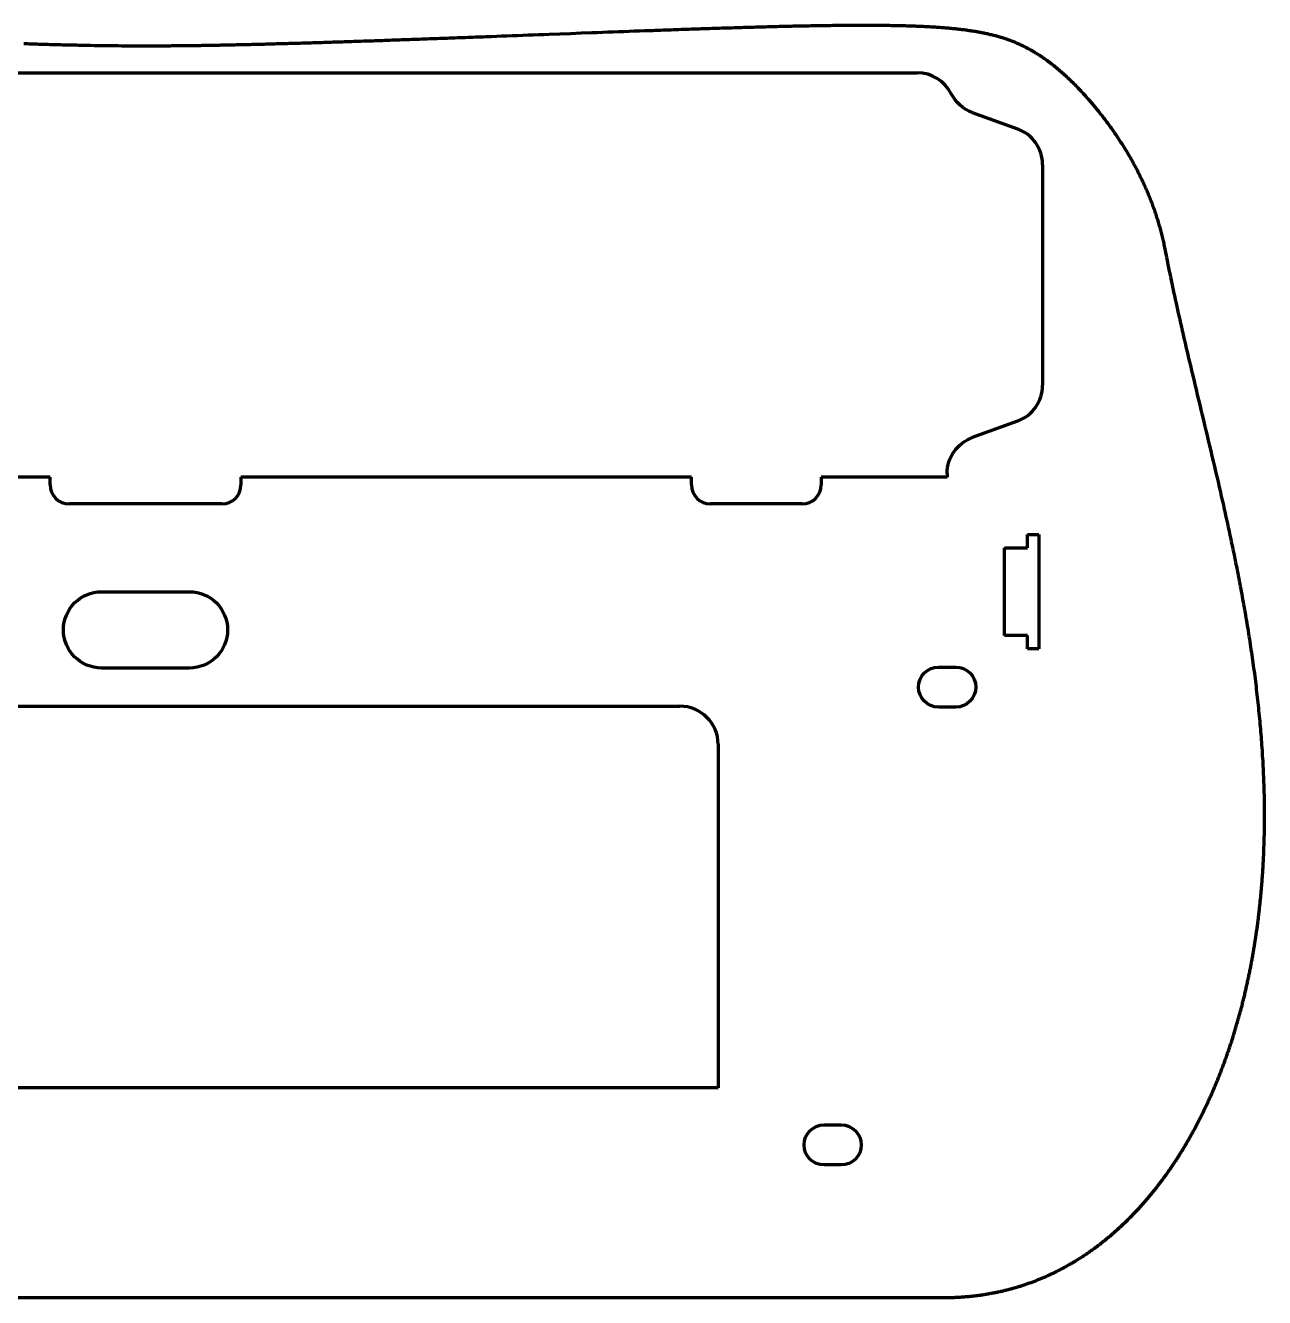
# Model space of a CAD drawing. Header units: millimetres. Extents: x -235 to 411, y -42 to 292.
# Drawn here: x 86.1 to 410.7, y -42.2 to 291.2 of the extents above; entities that cross this region are included whole.
import ezdxf

# ---------------------------------------------------------------- set-up
doc = ezdxf.new("R2010")
doc.units = ezdxf.units.MM
doc.header["$MEASUREMENT"] = 0
doc.layers.add('Visibile', color=7, linetype='Continuous', lineweight=0)

msp = doc.modelspace()

# ---------------------------------------------------------------- linework, layer by layer
at = {"layer": 'Visibile', "color": 7, "lineweight": 70}
for p, q in [((-82.65, 278.82), (319.69, 278.82)), ((334.13, 268.43), (345.97, 264.12)), ((352.55, 254.72), (352.55, 196.92)), ((345.97, 187.53), (334.13, 183.22)), ((327.55, 173.82), (327.55, 172.82)), ((92.55, 172.82), (23.55, 172.82)), ((92.55, 170.82), (92.55, 172.82)), ((142.55, 172.82), (142.55, 170.82)), ((217.55, 172.82), (142.55, 172.82)), ((260.55, 172.82), (217.55, 172.82)), ((260.55, 170.82), (260.55, 172.82)), ((294.55, 172.82), (294.55, 170.82)), ((327.55, 172.82), (294.55, 172.82)), ((137.55, 165.82), (97.55, 165.82)), ((289.55, 165.82), (265.55, 165.82)), ((348.55, 154.32), (348.55, 157.82)), ((348.55, 157.82), (351.55, 157.82)), ((351.55, 157.82), (351.55, 127.82)), ((342.55, 131.32), (342.55, 154.32)), ((342.55, 154.32), (348.55, 154.32)), ((106.05, 142.82), (129.05, 142.82)), ((348.55, 131.32), (342.55, 131.32)), ((348.55, 127.82), (348.55, 131.32)), ((351.55, 127.82), (348.55, 127.82)), ((129.05, 122.82), (106.05, 122.82)), ((325.3, 123.07), (329.8, 123.07)), ((-22.45, 112.82), (257.55, 112.82)), ((329.8, 112.57), (325.3, 112.57)), ((267.55, 102.82), (267.55, 12.82)), ((202.55, 12.82), (38.55, 12.82)), ((267.55, 12.82), (202.55, 12.82)), ((295.3, 3.07), (299.8, 3.07)), ((299.8, -7.43), (295.3, -7.43)), ((-92.63, -42.18), (326.5, -42.18))]:
    msp.add_line(p, q, dxfattribs=at)
for points in [[(384.72, 232.27), (384.65, 232.63), (384.58, 232.99), (384.5, 233.34), (384.43, 233.7), (384.35, 234.06), (384.27, 234.41), (384.19, 234.76), (384.11, 235.12), (384.03, 235.47), (383.94, 235.82), (383.86, 236.17), (383.77, 236.53), (383.68, 236.87), (383.59, 237.22), (383.49, 237.57), (383.4, 237.92), (383.3, 238.27), (383.2, 238.61), (383.1, 238.96), (383, 239.3), (382.9, 239.65), (382.8, 239.99), (382.69, 240.33), (382.58, 240.67), (382.47, 241.01), (382.36, 241.35), (382.25, 241.69), (382.14, 242.03), (382.02, 242.37), (381.91, 242.71), (381.79, 243.04), (381.67, 243.38), (381.55, 243.71), (381.43, 244.05), (381.3, 244.38), (381.18, 244.71), (381.05, 245.04), (380.92, 245.37), (380.79, 245.7), (380.66, 246.03), (380.53, 246.36), (380.4, 246.68), (380.26, 247.01), (380.12, 247.34), (379.99, 247.66), (379.85, 247.98), (379.71, 248.31), (379.56, 248.63), (379.42, 248.95), (379.28, 249.27), (379.13, 249.59), (378.98, 249.91), (378.84, 250.23), (378.69, 250.54), (378.54, 250.86), (378.38, 251.17), (378.23, 251.49), (378.08, 251.8), (377.92, 252.11), (377.77, 252.42), (377.61, 252.73), (377.45, 253.04), (377.29, 253.35), (377.13, 253.66), (376.97, 253.96), (376.8, 254.27), (376.64, 254.57), (376.48, 254.88), (376.31, 255.18), (376.14, 255.48), (375.97, 255.78), (375.81, 256.08), (375.64, 256.38), (375.46, 256.68), (375.29, 256.97), (375.12, 257.27), (374.95, 257.56), (374.77, 257.86), (374.6, 258.15), (374.42, 258.44), (374.24, 258.73), (374.07, 259.02), (373.89, 259.31), (373.71, 259.6), (373.53, 259.88), (373.35, 260.17), (373.16, 260.45), (372.98, 260.73), (372.8, 261.01), (372.62, 261.29), (372.43, 261.57), (372.25, 261.85), (372.06, 262.13), (371.87, 262.41), (371.69, 262.68), (371.5, 262.95), (371.31, 263.23), (371.12, 263.5), (370.93, 263.77), (370.74, 264.04), (370.55, 264.3), (370.36, 264.57), (370.17, 264.84), (369.98, 265.1), (369.79, 265.36), (369.59, 265.63), (369.4, 265.89), (369.21, 266.15), (369.01, 266.4), (368.82, 266.66), (368.62, 266.92), (368.43, 267.17), (368.23, 267.42), (368.04, 267.68), (367.84, 267.93), (367.64, 268.18), (367.45, 268.42), (367.25, 268.67), (367.05, 268.92), (366.85, 269.16), (366.66, 269.4), (366.46, 269.64), (366.26, 269.88), (366.06, 270.12), (365.86, 270.36), (365.66, 270.6), (365.46, 270.83), (365.26, 271.07), (365.06, 271.3), (364.86, 271.53), (364.66, 271.76), (364.46, 271.99), (364.26, 272.21), (364.06, 272.44), (363.86, 272.66), (363.66, 272.89), (363.46, 273.11), (363.26, 273.33), (363.06, 273.55), (362.86, 273.76), (362.65, 273.98), (362.45, 274.19), (362.25, 274.41), (362.05, 274.62), (361.85, 274.83), (361.65, 275.04), (361.44, 275.24), (361.24, 275.45), (361.04, 275.65), (360.84, 275.86), (360.63, 276.06), (360.43, 276.26), (360.23, 276.46), (360.03, 276.65), (359.82, 276.85), (359.62, 277.04), (359.42, 277.24), (359.22, 277.43), (359.01, 277.62), (358.81, 277.81), (358.61, 277.99), (358.4, 278.18), (358.2, 278.36), (358, 278.55), (357.79, 278.73), (357.59, 278.91), (357.39, 279.08), (357.18, 279.26), (356.98, 279.44), (356.78, 279.61), (356.57, 279.78), (356.37, 279.95), (356.16, 280.12), (355.96, 280.29), (355.76, 280.46), (355.55, 280.62), (355.35, 280.78), (355.14, 280.95), (354.93, 281.11), (354.73, 281.26), (354.52, 281.42), (354.32, 281.58), (354.11, 281.73), (353.9, 281.89), (353.7, 282.04), (353.49, 282.19), (353.28, 282.34), (353.08, 282.48), (352.87, 282.63), (352.66, 282.77), (352.45, 282.91), (352.24, 283.06), (352.03, 283.2), (351.82, 283.33), (351.61, 283.47), (351.4, 283.61), (351.19, 283.74), (350.98, 283.87), (350.77, 284), (350.55, 284.13), (350.34, 284.26), (350.13, 284.39), (349.91, 284.51), (349.7, 284.64), (349.48, 284.76), (349.27, 284.88), (349.05, 285), (348.83, 285.12), (348.61, 285.23), (348.39, 285.35), (348.17, 285.46), (347.95, 285.57), (347.73, 285.68), (347.51, 285.79), (347.28, 285.9), (347.06, 286.01), (346.83, 286.11), (346.61, 286.22), (346.38, 286.32), (346.15, 286.42), (345.92, 286.52), (345.69, 286.62), (345.46, 286.72), (345.23, 286.82), (344.99, 286.91), (344.76, 287), (344.52, 287.1), (344.28, 287.19), (344.04, 287.28), (343.8, 287.36), (343.56, 287.45), (343.32, 287.54), (343.07, 287.62), (342.83, 287.71), (342.58, 287.79), (342.33, 287.87), (342.08, 287.95), (341.82, 288.03), (341.57, 288.1), (341.31, 288.18), (341.06, 288.25), (340.8, 288.33), (340.53, 288.4), (340.27, 288.47), (340.01, 288.54), (339.74, 288.61), (339.47, 288.68), (339.2, 288.75), (338.92, 288.81), (338.65, 288.88), (338.37, 288.94), (338.09, 289), (337.81, 289.06), (337.53, 289.12), (337.24, 289.18), (336.95, 289.24), (336.66, 289.3), (336.37, 289.35), (336.07, 289.41), (335.78, 289.46), (335.48, 289.52), (335.18, 289.57), (334.87, 289.62), (334.56, 289.67), (334.25, 289.72), (333.94, 289.77), (333.63, 289.82), (333.31, 289.86), (332.99, 289.91), (332.67, 289.95), (332.34, 289.99), (332.02, 290.04), (331.69, 290.08), (331.35, 290.12), (331.02, 290.16), (330.68, 290.2), (330.34, 290.24), (329.99, 290.27), (329.65, 290.31), (329.3, 290.35), (328.95, 290.38), (328.59, 290.42), (328.23, 290.45), (327.87, 290.48), (327.51, 290.51), (327.14, 290.54), (326.77, 290.57), (326.4, 290.6), (326.02, 290.63), (325.65, 290.66), (325.26, 290.69), (324.88, 290.71), (324.49, 290.74), (324.1, 290.76), (323.71, 290.79), (323.31, 290.81), (322.91, 290.83), (322.51, 290.86), (322.11, 290.88), (321.7, 290.9), (321.29, 290.92), (320.87, 290.94), (320.46, 290.96), (320.04, 290.97), (319.62, 290.99), (319.19, 291.01), (318.76, 291.02), (318.33, 291.04), (317.89, 291.05), (317.46, 291.07), (317.01, 291.08), (316.57, 291.09), (316.12, 291.11), (315.67, 291.12), (315.22, 291.13), (314.77, 291.14), (314.31, 291.15), (313.84, 291.16), (313.38, 291.17), (312.91, 291.17), (312.44, 291.18), (311.97, 291.19), (311.49, 291.2), (311.01, 291.2), (310.53, 291.21), (310.05, 291.21), (309.56, 291.22), (309.07, 291.22), (308.57, 291.22), (308.08, 291.23), (307.58, 291.23), (307.08, 291.23), (306.57, 291.23), (306.06, 291.23), (305.55, 291.23), (305.04, 291.23), (304.52, 291.23), (304, 291.23), (303.48, 291.23), (302.96, 291.23), (302.43, 291.22), (301.9, 291.22), (301.37, 291.22), (300.83, 291.21), (300.3, 291.21), (299.76, 291.2), (299.21, 291.2), (298.67, 291.19), (298.12, 291.19), (297.57, 291.18), (297.02, 291.17), (296.46, 291.17), (295.9, 291.16), (295.34, 291.15), (294.78, 291.14), (294.21, 291.13), (293.64, 291.12), (293.07, 291.11), (292.5, 291.1), (291.93, 291.09), (291.35, 291.08), (290.77, 291.07), (290.19, 291.06), (289.6, 291.05), (289.01, 291.04), (288.42, 291.03), (287.83, 291.01), (287.24, 291), (286.64, 290.99), (286.04, 290.97), (285.44, 290.96), (284.84, 290.94), (284.24, 290.93), (283.63, 290.92), (283.02, 290.9), (282.41, 290.88), (281.8, 290.87), (281.18, 290.85), (280.56, 290.84), (279.95, 290.82), (279.32, 290.8), (278.7, 290.79), (278.08, 290.77), (277.45, 290.75), (276.82, 290.73), (276.19, 290.72), (275.56, 290.7), (274.92, 290.68), (274.29, 290.66), (273.65, 290.64), (273.01, 290.62), (272.37, 290.6), (271.73, 290.58), (271.08, 290.56), (270.43, 290.54), (269.79, 290.52), (269.14, 290.5), (268.49, 290.48), (267.83, 290.46), (267.18, 290.44), (266.52, 290.42), (265.87, 290.4), (265.21, 290.37), (264.55, 290.35), (263.89, 290.33), (263.22, 290.31), (262.56, 290.29), (261.89, 290.26), (261.23, 290.24), (260.56, 290.22), (259.89, 290.2), (259.22, 290.17), (258.55, 290.15), (257.87, 290.13), (257.2, 290.1), (256.52, 290.08), (255.85, 290.06), (255.17, 290.03), (254.49, 290.01), (253.81, 289.98), (253.13, 289.96), (252.45, 289.93), (251.77, 289.91), (251.08, 289.89), (250.4, 289.86), (249.71, 289.84), (248.34, 289.79), (246.96, 289.74), (245.59, 289.69), (244.2, 289.64), (242.82, 289.58), (241.43, 289.53), (240.05, 289.48), (238.66, 289.43), (237.27, 289.38), (235.87, 289.33), (234.48, 289.27), (231.69, 289.17), (228.9, 289.06), (226.11, 288.96), (223.32, 288.85), (221.92, 288.8), (220.53, 288.75), (219.14, 288.69), (217.75, 288.64), (216.36, 288.59), (214.97, 288.54), (213.59, 288.48), (212.21, 288.43), (210.83, 288.38), (209.45, 288.33), (208.08, 288.28), (207.39, 288.25), (206.71, 288.23), (206.03, 288.2), (205.34, 288.17), (204.66, 288.15), (203.98, 288.12), (203.3, 288.1), (202.62, 288.07), (201.94, 288.05), (201.26, 288.02), (200.59, 288), (199.91, 287.97), (199.24, 287.95), (198.57, 287.92), (197.89, 287.9), (197.22, 287.87), (196.55, 287.85), (195.88, 287.82), (195.22, 287.8), (194.55, 287.77), (193.89, 287.75), (193.22, 287.73), (192.56, 287.7), (191.9, 287.68), (191.24, 287.65), (190.58, 287.63), (189.92, 287.61), (189.27, 287.58), (188.61, 287.56), (187.96, 287.54), (187.31, 287.51), (186.66, 287.49), (186.01, 287.47), (185.36, 287.44), (184.72, 287.42), (184.07, 287.4), (183.43, 287.37), (182.79, 287.35), (182.15, 287.33), (181.51, 287.31), (180.88, 287.28), (180.24, 287.26), (179.61, 287.24), (178.98, 287.22), (178.35, 287.2), (177.72, 287.17), (177.09, 287.15), (176.47, 287.13), (175.85, 287.11), (175.23, 287.09), (174.61, 287.07), (173.99, 287.05), (173.37, 287.03), (172.76, 287.01), (172.15, 286.99), (171.53, 286.97), (170.93, 286.95), (170.32, 286.93), (169.71, 286.91), (169.11, 286.89), (168.51, 286.87), (167.91, 286.85), (167.31, 286.83), (166.71, 286.81), (166.12, 286.79), (165.53, 286.77), (164.94, 286.75), (164.35, 286.73), (163.76, 286.71), (163.18, 286.7), (162.59, 286.68), (162.01, 286.66), (161.43, 286.64), (160.86, 286.62), (160.28, 286.61), (159.71, 286.59), (159.14, 286.57), (158.57, 286.56), (158, 286.54), (157.43, 286.52), (156.87, 286.51), (156.31, 286.49), (155.75, 286.47), (155.19, 286.46), (154.63, 286.44), (154.08, 286.43), (153.53, 286.41), (152.98, 286.4), (152.43, 286.38), (151.88, 286.37), (151.34, 286.35), (150.79, 286.34), (150.25, 286.32), (149.71, 286.31), (149.18, 286.29), (148.64, 286.28), (148.11, 286.27), (147.58, 286.25), (147.05, 286.24), (146.52, 286.23), (145.99, 286.21), (145.47, 286.2), (144.94, 286.19), (144.42, 286.18), (143.91, 286.16), (143.39, 286.15), (142.87, 286.14), (142.36, 286.13), (141.85, 286.12), (141.34, 286.11), (140.83, 286.1), (140.32, 286.08), (139.82, 286.07), (139.31, 286.06), (138.81, 286.05), (138.31, 286.04), (137.81, 286.03), (137.32, 286.02), (136.82, 286.01), (136.33, 286.01), (135.83, 286), (135.34, 285.99), (134.86, 285.98), (134.37, 285.97), (133.88, 285.96), (133.4, 285.96), (132.91, 285.95), (132.43, 285.94), (131.95, 285.93), (131.47, 285.93), (130.99, 285.92), (130.52, 285.91), (130.04, 285.91), (129.57, 285.9), (129.1, 285.89), (128.62, 285.89), (128.15, 285.88), (127.68, 285.88), (127.22, 285.87), (126.75, 285.87), (126.28, 285.86), (125.82, 285.86), (125.36, 285.86), (124.89, 285.85), (124.43, 285.85), (123.97, 285.84), (123.51, 285.84), (123.05, 285.84), (122.59, 285.84), (122.13, 285.83), (121.22, 285.83), (120.31, 285.83), (119.4, 285.82), (118.5, 285.82), (117.6, 285.82), (116.69, 285.82), (115.79, 285.82), (114.89, 285.83), (113.99, 285.83), (113.1, 285.83), (112.2, 285.84), (111.3, 285.84), (110.4, 285.85), (109.5, 285.86), (108.6, 285.87), (107.7, 285.88), (106.8, 285.89), (105.9, 285.9), (104.99, 285.92), (104.08, 285.93), (103.17, 285.95), (102.26, 285.96), (101.34, 285.98), (100.88, 285.99), (100.42, 286), (99.96, 286.01), (99.5, 286.02), (99.04, 286.03), (98.57, 286.04), (98.11, 286.05), (97.64, 286.06), (97.18, 286.07), (96.71, 286.08), (96.24, 286.09), (95.77, 286.1), (95.3, 286.11), (94.83, 286.12), (94.36, 286.14), (93.88, 286.15), (93.41, 286.16), (92.93, 286.18), (92.46, 286.19), (91.98, 286.2), (91.5, 286.22), (91.02, 286.23), (90.53, 286.24), (90.05, 286.26), (89.57, 286.27), (89.08, 286.29), (88.59, 286.3), (88.11, 286.32), (87.62, 286.33), (87.13, 286.35), (86.63, 286.37), (86.14, 286.38), (85.65, 286.4)], [(326.5, -42.18), (326.77, -42.18), (327.03, -42.18), (327.29, -42.17), (327.55, -42.17), (327.82, -42.17), (328.08, -42.16), (328.34, -42.16), (328.6, -42.15), (328.86, -42.14), (329.12, -42.13), (329.38, -42.12), (329.64, -42.11), (329.9, -42.1), (330.16, -42.09), (330.42, -42.07), (330.67, -42.06), (330.93, -42.04), (331.19, -42.03), (331.45, -42.01), (331.7, -41.99), (331.96, -41.97), (332.22, -41.95), (332.47, -41.93), (332.73, -41.91), (332.99, -41.89), (333.24, -41.86), (333.49, -41.84), (333.75, -41.81), (334, -41.79), (334.26, -41.76), (334.51, -41.73), (334.76, -41.7), (335.02, -41.67), (335.27, -41.64), (335.52, -41.61), (335.77, -41.58), (336.02, -41.54), (336.28, -41.51), (336.53, -41.47), (336.78, -41.44), (337.03, -41.4), (337.28, -41.36), (337.53, -41.32), (337.77, -41.28), (338.02, -41.24), (338.27, -41.2), (338.52, -41.15), (338.77, -41.11), (339.02, -41.07), (339.26, -41.02), (339.51, -40.97), (339.76, -40.93), (340, -40.88), (340.25, -40.83), (340.49, -40.78), (340.74, -40.73), (340.98, -40.67), (341.23, -40.62), (341.47, -40.57), (341.72, -40.51), (341.96, -40.46), (342.2, -40.4), (342.44, -40.34), (342.69, -40.28), (342.93, -40.22), (343.17, -40.16), (343.41, -40.1), (343.65, -40.04), (343.89, -39.98), (344.14, -39.91), (344.38, -39.85), (344.61, -39.78), (344.85, -39.72), (345.09, -39.65), (345.33, -39.58), (345.57, -39.51), (345.81, -39.44), (346.05, -39.37), (346.28, -39.3), (346.52, -39.22), (346.76, -39.15), (346.99, -39.07), (347.23, -39), (347.47, -38.92), (347.7, -38.84), (347.94, -38.77), (348.17, -38.69), (348.4, -38.61), (348.64, -38.53), (348.87, -38.44), (349.1, -38.36), (349.34, -38.28), (349.57, -38.19), (349.8, -38.11), (350.03, -38.02), (350.27, -37.93), (350.5, -37.84), (350.73, -37.76), (350.96, -37.67), (351.19, -37.57), (351.42, -37.48), (351.65, -37.39), (351.88, -37.3), (352.11, -37.2), (352.33, -37.11), (352.56, -37.01), (352.79, -36.91), (353.02, -36.82), (353.24, -36.72), (353.47, -36.62), (353.7, -36.52), (353.92, -36.42), (354.15, -36.31), (354.37, -36.21), (354.6, -36.11), (354.82, -36), (355.05, -35.9), (355.27, -35.79), (355.49, -35.68), (355.72, -35.57), (355.94, -35.46), (356.16, -35.35), (356.38, -35.24), (356.6, -35.13), (356.82, -35.02), (357.05, -34.9), (357.27, -34.79), (357.49, -34.67), (357.71, -34.56), (357.93, -34.44), (358.14, -34.32), (358.36, -34.2), (358.58, -34.09), (358.8, -33.96), (359.02, -33.84), (359.23, -33.72), (359.45, -33.6), (359.67, -33.47), (359.88, -33.35), (360.1, -33.22), (360.31, -33.1), (360.53, -32.97), (360.74, -32.84), (360.96, -32.71), (361.17, -32.58), (361.38, -32.45), (361.6, -32.32), (361.81, -32.19), (362.02, -32.06), (362.23, -31.92), (362.45, -31.79), (362.66, -31.65), (362.87, -31.52), (363.08, -31.38), (363.29, -31.24), (363.5, -31.1), (363.71, -30.96), (363.92, -30.82), (364.12, -30.68), (364.33, -30.54), (364.54, -30.4), (364.75, -30.25), (364.95, -30.11), (365.16, -29.96), (365.37, -29.82), (365.57, -29.67), (365.78, -29.52), (365.98, -29.37), (366.19, -29.22), (366.39, -29.07), (366.6, -28.92), (366.8, -28.77), (367, -28.62), (367.21, -28.46), (367.41, -28.31), (367.61, -28.15), (367.81, -28), (368.01, -27.84), (368.21, -27.68), (368.41, -27.52), (368.61, -27.37), (368.81, -27.21), (369.01, -27.04), (369.21, -26.88), (369.41, -26.72), (369.61, -26.56), (369.8, -26.39), (370, -26.23), (370.2, -26.06), (370.39, -25.9), (370.59, -25.73), (370.79, -25.56), (370.98, -25.39), (371.18, -25.22), (371.37, -25.05), (371.56, -24.88), (371.76, -24.71), (371.95, -24.54), (372.14, -24.37), (372.34, -24.19), (372.53, -24.02), (372.72, -23.84), (372.91, -23.67), (373.1, -23.49), (373.29, -23.31), (373.48, -23.13), (373.67, -22.95), (373.86, -22.77), (374.05, -22.59), (374.24, -22.41), (374.42, -22.23), (374.61, -22.05), (374.8, -21.86), (374.98, -21.68), (375.17, -21.49), (375.36, -21.31), (375.54, -21.12), (375.73, -20.93), (375.91, -20.74), (376.09, -20.55), (376.28, -20.36), (376.46, -20.17), (376.64, -19.98), (376.83, -19.79), (377.01, -19.6), (377.19, -19.4), (377.37, -19.21), (377.55, -19.01), (377.73, -18.82), (377.91, -18.62), (378.09, -18.43), (378.27, -18.23), (378.45, -18.03), (378.62, -17.83), (378.8, -17.63), (378.98, -17.43), (379.16, -17.23), (379.33, -17.03), (379.51, -16.82), (379.68, -16.62), (379.86, -16.42), (380.03, -16.21), (380.21, -16), (380.38, -15.8), (380.55, -15.59), (380.73, -15.38), (380.9, -15.18), (381.07, -14.97), (381.24, -14.76), (381.41, -14.55), (381.58, -14.33), (381.75, -14.12), (381.92, -13.91), (382.09, -13.7), (382.26, -13.48), (382.43, -13.27), (382.6, -13.05), (382.77, -12.84), (382.93, -12.62), (383.1, -12.4), (383.26, -12.19), (383.43, -11.97), (383.6, -11.75), (383.76, -11.53), (383.92, -11.31), (384.09, -11.09), (384.25, -10.86), (384.41, -10.64), (384.58, -10.42), (384.74, -10.19), (384.9, -9.97), (385.06, -9.74), (385.22, -9.52), (385.38, -9.29), (385.54, -9.06), (385.7, -8.84), (385.86, -8.61), (386.02, -8.38), (386.18, -8.15), (386.33, -7.92), (386.49, -7.69), (386.65, -7.46), (386.8, -7.22), (386.96, -6.99), (387.11, -6.76), (387.27, -6.52), (387.42, -6.29), (387.58, -6.05), (387.73, -5.82), (387.88, -5.58), (388.03, -5.34), (388.19, -5.1), (388.34, -4.86), (388.49, -4.63), (388.64, -4.39), (388.79, -4.15), (388.94, -3.9), (389.09, -3.66), (389.24, -3.42), (389.38, -3.18), (389.53, -2.93), (389.68, -2.69), (389.83, -2.44), (389.97, -2.2), (390.12, -1.95), (390.26, -1.71), (390.41, -1.46), (390.55, -1.21), (390.7, -0.96), (390.84, -0.72), (390.98, -0.47), (391.12, -0.22), (391.27, 0.03), (391.41, 0.29), (391.55, 0.54), (391.69, 0.79), (391.83, 1.04), (391.97, 1.3), (392.11, 1.55), (392.24, 1.81), (392.38, 2.06), (392.52, 2.32), (392.66, 2.57), (392.79, 2.83), (392.93, 3.09), (393.06, 3.34), (393.2, 3.6), (393.33, 3.86), (393.47, 4.12), (393.6, 4.38), (393.74, 4.64), (393.87, 4.9), (394, 5.17), (394.13, 5.43), (394.26, 5.69), (394.39, 5.96), (394.52, 6.22), (394.65, 6.48), (394.78, 6.75), (394.91, 7.01), (395.04, 7.28), (395.17, 7.55), (395.29, 7.82), (395.42, 8.08), (395.55, 8.35), (395.67, 8.62), (395.8, 8.89), (395.92, 9.16), (396.04, 9.43), (396.17, 9.7), (396.29, 9.97), (396.41, 10.24), (396.54, 10.52), (396.66, 10.79), (396.78, 11.06), (396.9, 11.34), (397.02, 11.61), (397.14, 11.89), (397.26, 12.16), (397.38, 12.44), (397.49, 12.71), (397.61, 12.99), (397.73, 13.27), (397.85, 13.55), (397.96, 13.82), (398.08, 14.1), (398.19, 14.38), (398.31, 14.66), (398.42, 14.94), (398.53, 15.22), (398.65, 15.51), (398.76, 15.79), (398.87, 16.07), (398.98, 16.35), (399.09, 16.63), (399.2, 16.92), (399.31, 17.2), (399.42, 17.49), (399.53, 17.77), (399.64, 18.06), (399.75, 18.34), (399.85, 18.63), (399.96, 18.92), (400.07, 19.2), (400.17, 19.49), (400.28, 19.78), (400.38, 20.07), (400.49, 20.36), (400.59, 20.65), (400.69, 20.94), (400.8, 21.23), (400.9, 21.52), (401, 21.81), (401.1, 22.1), (401.2, 22.39), (401.3, 22.69), (401.4, 22.98), (401.5, 23.27), (401.6, 23.57), (401.7, 23.86), (401.79, 24.16), (401.89, 24.45), (401.99, 24.75), (402.08, 25.04), (402.18, 25.34), (402.27, 25.64), (402.37, 25.93), (402.46, 26.23), (402.55, 26.53), (402.65, 26.83), (402.74, 27.13), (402.83, 27.42), (402.92, 27.72), (403.01, 28.02), (403.1, 28.32), (403.19, 28.63), (403.28, 28.93), (403.37, 29.23), (403.46, 29.53), (403.54, 29.83), (403.63, 30.13), (403.72, 30.44), (403.8, 30.74), (403.89, 31.05), (403.97, 31.35), (404.06, 31.65), (404.14, 31.96), (404.22, 32.26), (404.3, 32.57), (404.39, 32.88), (404.47, 33.18), (404.55, 33.49), (404.63, 33.8), (404.71, 34.1), (404.79, 34.41), (404.87, 34.72), (404.95, 35.03), (405.02, 35.34), (405.1, 35.65), (405.18, 35.96), (405.25, 36.27), (405.33, 36.58), (405.4, 36.89), (405.48, 37.2), (405.55, 37.51), (405.63, 37.82), (405.7, 38.13), (405.77, 38.45), (405.84, 38.76), (405.91, 39.07), (405.99, 39.39), (406.06, 39.7), (406.13, 40.01), (406.2, 40.33), (406.26, 40.64), (406.33, 40.96), (406.4, 41.27), (406.47, 41.59), (406.53, 41.9), (406.6, 42.22), (406.66, 42.54), (406.73, 42.85), (406.79, 43.17), (406.86, 43.49), (406.92, 43.81), (406.98, 44.12), (407.05, 44.44), (407.11, 44.76), (407.17, 45.08), (407.23, 45.4), (407.29, 45.72), (407.35, 46.04), (407.41, 46.36), (407.47, 46.68), (407.52, 47), (407.58, 47.32), (407.64, 47.64), (407.7, 47.96), (407.75, 48.29), (407.81, 48.61), (407.86, 48.93), (407.92, 49.25), (407.97, 49.58), (408.02, 49.9), (408.07, 50.22), (408.13, 50.55), (408.18, 50.87), (408.23, 51.19), (408.28, 51.52), (408.33, 51.84), (408.38, 52.17), (408.43, 52.49), (408.48, 52.82), (408.52, 53.14), (408.57, 53.47), (408.62, 53.8), (408.66, 54.12), (408.71, 54.45), (408.75, 54.78), (408.8, 55.1), (408.84, 55.43), (408.89, 55.76), (408.93, 56.09), (408.97, 56.42), (409.01, 56.74), (409.06, 57.07), (409.1, 57.4), (409.14, 57.73), (409.18, 58.06), (409.22, 58.39), (409.25, 58.72), (409.29, 59.05), (409.33, 59.38), (409.37, 59.71), (409.4, 60.04), (409.44, 60.37), (409.48, 60.7), (409.51, 61.04), (409.55, 61.37), (409.58, 61.7), (409.61, 62.03), (409.65, 62.36), (409.68, 62.7), (409.71, 63.03), (409.74, 63.36), (409.77, 63.69), (409.8, 64.03), (409.83, 64.36), (409.86, 64.69), (409.89, 65.03), (409.92, 65.36), (409.95, 65.7), (409.97, 66.03), (410, 66.36), (410.03, 66.7), (410.05, 67.03), (410.08, 67.37), (410.1, 67.7), (410.13, 68.04), (410.15, 68.38), (410.17, 68.71), (410.2, 69.05), (410.22, 69.38), (410.24, 69.72), (410.26, 70.06), (410.28, 70.39), (410.3, 70.73), (410.32, 71.07), (410.34, 71.4), (410.36, 71.74), (410.37, 72.08), (410.39, 72.42), (410.41, 72.75), (410.43, 73.09), (410.44, 73.43), (410.46, 73.77), (410.47, 74.11), (410.49, 74.45), (410.51, 75.12), (410.54, 75.8), (410.56, 76.48), (410.58, 77.16), (410.6, 77.84), (410.62, 78.52), (410.63, 79.2), (410.65, 79.88), (410.66, 80.56), (410.67, 81.25), (410.67, 81.93), (410.68, 82.61), (410.68, 83.3), (410.68, 83.98), (410.68, 84.67), (410.68, 85.35), (410.68, 86.04), (410.67, 86.72), (410.66, 87.41), (410.65, 88.1), (410.64, 88.78), (410.63, 89.47), (410.61, 90.16), (410.59, 90.85), (410.57, 91.54), (410.55, 92.23), (410.53, 92.91), (410.5, 93.6), (410.48, 94.29), (410.45, 94.98), (410.42, 95.67), (410.38, 96.37), (410.35, 97.06), (410.31, 97.75), (410.28, 98.44), (410.24, 99.13), (410.19, 99.82), (410.15, 100.52), (410.11, 101.21), (410.06, 101.9), (410.01, 102.59), (409.96, 103.29), (409.91, 103.98), (409.86, 104.67), (409.8, 105.37), (409.75, 106.06), (409.69, 106.75), (409.63, 107.45), (409.57, 108.14), (409.5, 108.84), (409.44, 109.53), (409.37, 110.22), (409.3, 110.92), (409.23, 111.61), (409.16, 112.31), (409.09, 113), (409.02, 113.7), (408.94, 114.39), (408.86, 115.09), (408.78, 115.78), (408.7, 116.48), (408.62, 117.17), (408.54, 117.87), (408.45, 118.56), (408.37, 119.25), (408.28, 119.95), (408.19, 120.64), (408.1, 121.34), (408.01, 122.03), (407.91, 122.73), (407.82, 123.42), (407.72, 124.12), (407.63, 124.81), (407.53, 125.51), (407.43, 126.2), (407.33, 126.9), (407.22, 127.59), (407.12, 128.29), (407.01, 128.98), (406.91, 129.67), (406.8, 130.37), (406.69, 131.06), (406.58, 131.75), (406.47, 132.45), (406.36, 133.14), (406.24, 133.83), (406.13, 134.53), (406.01, 135.22), (405.89, 135.91), (405.78, 136.61), (405.66, 137.3), (405.54, 137.99), (405.41, 138.68), (405.29, 139.38), (405.17, 140.07), (405.04, 140.76), (404.92, 141.45), (404.79, 142.14), (404.66, 142.83), (404.53, 143.52), (404.4, 144.21), (404.27, 144.9), (404.14, 145.59), (404.01, 146.28), (403.87, 146.97), (403.74, 147.66), (403.6, 148.35), (403.47, 149.04), (403.33, 149.73), (403.19, 150.42), (403.05, 151.11), (402.91, 151.79), (402.77, 152.48), (402.63, 153.17), (402.49, 153.86), (402.35, 154.54), (402.2, 155.23), (402.06, 155.92), (401.92, 156.6), (401.77, 157.29), (401.62, 157.97), (401.48, 158.66), (401.33, 159.34), (401.18, 160.03), (401.03, 160.71), (400.88, 161.39), (400.73, 162.08), (400.58, 162.76), (400.43, 163.44), (400.28, 164.13), (400.13, 164.81), (399.98, 165.49), (399.82, 166.17), (399.67, 166.85), (399.52, 167.53), (399.36, 168.21), (399.21, 168.89), (399.05, 169.57), (398.9, 170.25), (398.58, 171.61), (398.27, 172.97), (397.95, 174.32), (397.64, 175.67), (397.32, 177.03), (397, 178.38), (396.68, 179.72), (396.36, 181.07), (396.04, 182.42), (395.72, 183.76), (395.4, 185.1), (395.08, 186.44), (394.76, 187.78), (394.44, 189.12), (394.12, 190.45), (393.8, 191.79), (393.48, 193.12), (393.16, 194.45), (392.84, 195.78), (392.53, 197.1), (392.21, 198.43), (391.9, 199.75), (391.74, 200.41), (391.58, 201.07), (391.43, 201.73), (391.27, 202.39), (391.11, 203.05), (390.96, 203.71), (390.8, 204.37), (390.65, 205.03), (390.49, 205.68), (390.34, 206.34), (390.19, 207), (390.03, 207.65), (389.88, 208.31), (389.73, 208.97), (389.58, 209.62), (389.43, 210.27), (389.28, 210.93), (389.13, 211.58), (388.98, 212.24), (388.83, 212.89), (388.68, 213.54), (388.54, 214.19), (388.39, 214.84), (388.24, 215.49), (388.1, 216.14), (387.95, 216.79), (387.81, 217.44), (387.67, 218.09), (387.52, 218.74), (387.38, 219.39), (387.24, 220.04), (387.1, 220.69), (386.96, 221.33), (386.82, 221.98), (386.68, 222.63), (386.55, 223.27), (386.41, 223.92), (386.27, 224.56), (386.14, 225.21), (386.01, 225.85), (385.87, 226.49), (385.74, 227.14), (385.61, 227.78), (385.48, 228.42), (385.35, 229.07), (385.22, 229.71), (385.1, 230.35), (384.97, 230.99), (384.84, 231.63), (384.72, 232.27)]]:
    msp.add_lwpolyline(points, dxfattribs=at)
for points in [[(328.62, 273.32), (326.92, 276.69), (323.47, 278.82), (319.69, 278.82)], [(334.13, 268.43), (331.74, 269.3), (329.77, 271.05), (328.62, 273.32)], [(352.55, 254.72), (352.55, 258.92), (349.92, 262.68), (345.97, 264.12)], [(345.97, 187.53), (349.92, 188.96), (352.55, 192.72), (352.55, 196.92)], [(327.55, 173.82), (327.55, 178.02), (330.18, 181.78), (334.13, 183.22)], [(92.55, 170.82), (92.55, 168.06), (94.79, 165.82), (97.55, 165.82)], [(137.55, 165.82), (140.31, 165.82), (142.55, 168.06), (142.55, 170.82)], [(260.55, 170.82), (260.55, 168.06), (262.79, 165.82), (265.55, 165.82)], [(289.55, 165.82), (292.31, 165.82), (294.55, 168.06), (294.55, 170.82)], [(267.55, 102.82), (267.55, 108.34), (263.07, 112.82), (257.55, 112.82)]]:
    msp.add_open_spline(points, degree=3, dxfattribs=at)
for points in [[(106.05, 122.82), (100.53, 122.82), (96.05, 127.3), (96.05, 132.82), (96.05, 138.34), (100.53, 142.82), (106.05, 142.82)], [(129.05, 142.82), (134.57, 142.82), (139.05, 138.34), (139.05, 132.82), (139.05, 127.3), (134.57, 122.82), (129.05, 122.82)], [(325.3, 112.57), (322.4, 112.57), (320.05, 114.92), (320.05, 117.82), (320.05, 120.72), (322.4, 123.07), (325.3, 123.07)], [(329.8, 123.07), (332.7, 123.07), (335.05, 120.72), (335.05, 117.82), (335.05, 114.92), (332.7, 112.57), (329.8, 112.57)], [(295.3, -7.43), (292.4, -7.43), (290.05, -5.08), (290.05, -2.18), (290.05, 0.72), (292.4, 3.07), (295.3, 3.07)], [(299.8, 3.07), (302.7, 3.07), (305.05, 0.72), (305.05, -2.18), (305.05, -5.08), (302.7, -7.43), (299.8, -7.43)]]:
    msp.add_open_spline(points, degree=3, knots=[0, 0, 0, 0, 1, 1, 1, 2, 2, 2, 2], dxfattribs=at)

doc.saveas('drawing.dxf')
